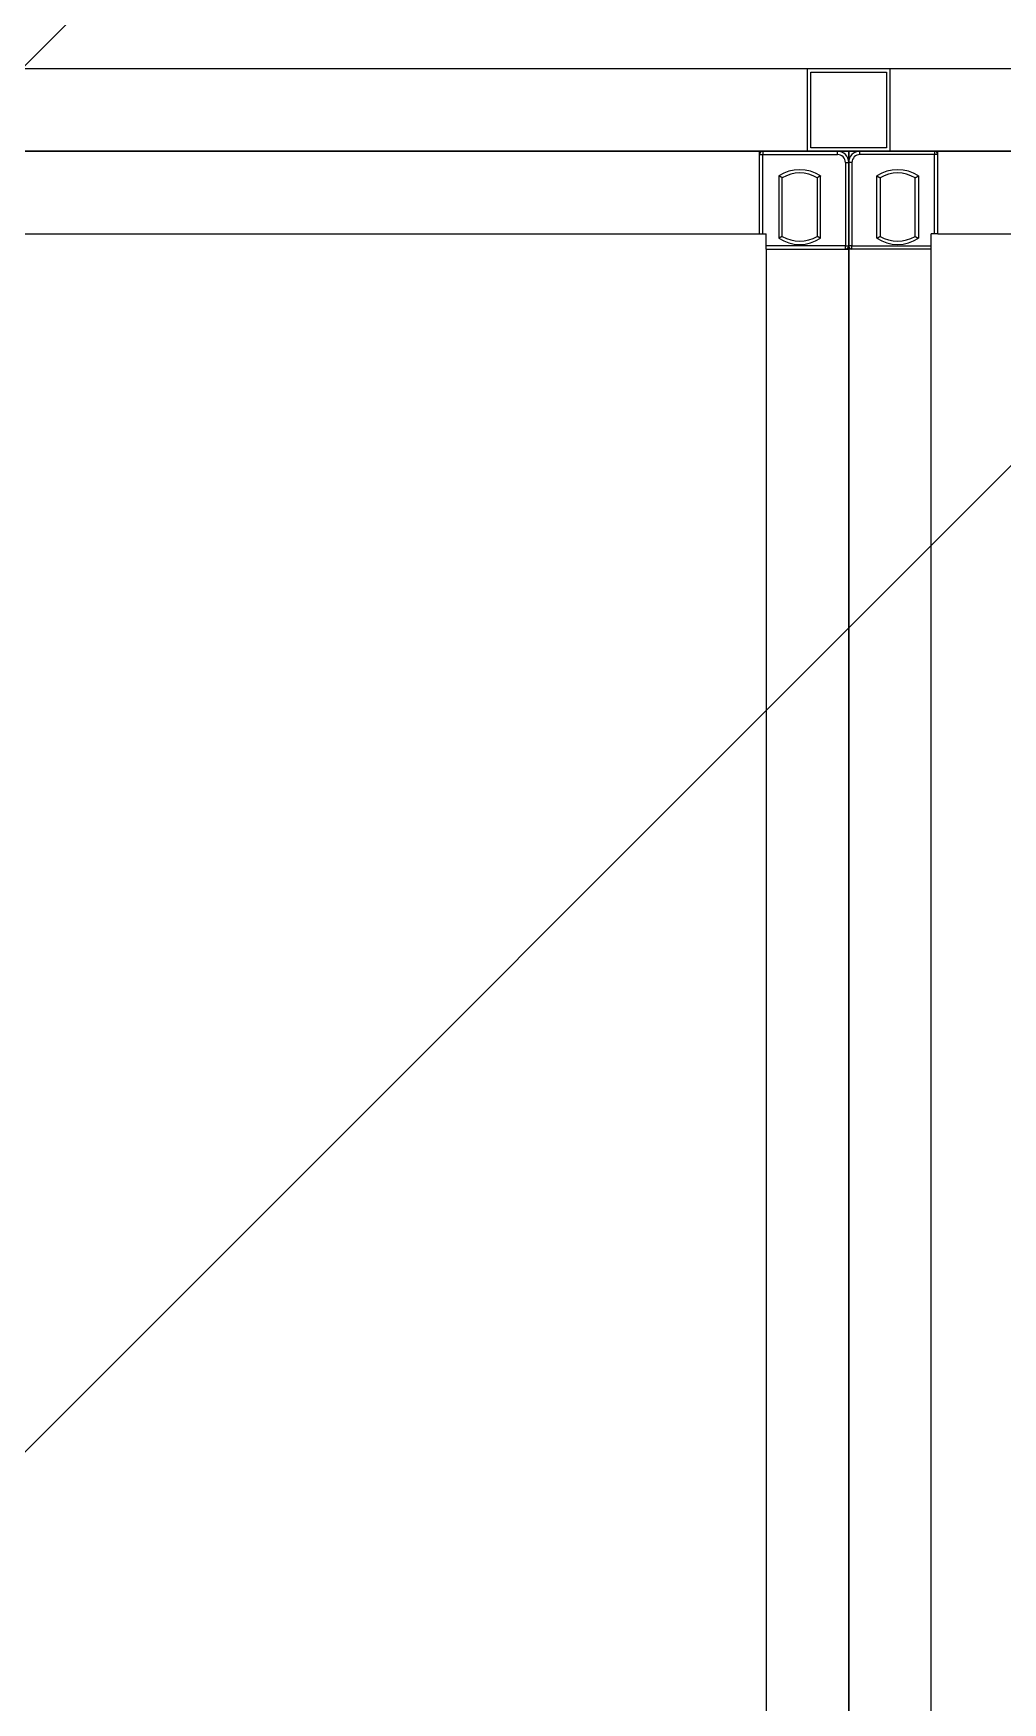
# Model space of a CAD drawing. Header units: millimetres. Extents: x 4080735 to 4152075, y -451436 to -400976.
# Drawn here: x 4146821.4 to 4146927.1, y -406676.6 to -406494.5 of the extents above; entities that cross this region are included whole.
import ezdxf

# ---------------------------------------------------------------- set-up
doc = ezdxf.new("R2010")
doc.units = ezdxf.units.MM
doc.header["$LTSCALE"] = 60
doc.layers.add('3', color=3, linetype='Continuous')

# ---------------------------------------------------------------- blocks, each defined once
blk = doc.blocks.new('KEY PLAN_NEW')
at = {"color": 253}
for p, q in [((-987.422, -1488.944), (-1280.302, -1488.944)), ((-1225.362, -1491.944), (-1225.362, -1488.944)), ((-1222.362, -1488.944), (-1225.362, -1488.944)), ((-1225.242, -1489.064), (-1222.482, -1489.064)), ((-1225.242, -1489.064), (-1222.482, -1489.064)), ((-1225.242, -1491.824), (-1225.242, -1489.064)), ((-1222.482, -1489.064), (-1222.482, -1491.824)), ((-1222.362, -1488.944), (-1222.362, -1491.944)), ((-1225.362, -1491.944), (-1222.362, -1491.944)), ((-1222.482, -1491.824), (-1225.242, -1491.824)), ((-1280.622, -1494.944), (-1227.102, -1494.944)), ((-1227.102, -1494.944), (-1226.862, -1494.944)), ((-1226.862, -1495.504), (-1226.862, -1494.944)), ((-1220.622, -1494.944), (-1220.862, -1494.944)), ((-1220.862, -1495.504), (-1220.862, -1494.944)), ((-1220.622, -1494.944), (-1167.102, -1494.944)), ((-1226.862, -1495.504), (-1226.862, -1608.384)), ((-1220.862, -1848.384), (-1220.862, -1495.504))]:
    blk.add_line(p, q, dxfattribs=at)
at = {"color": 253, "linetype": 'Continuous'}
for p, q in [((-1227.102, -1494.944), (-1227.102, -1491.944)), ((-1227.102, -1492.064), (-1226.982, -1492.064)), ((-1226.982, -1491.944), (-1226.982, -1492.064)), ((-1226.982, -1494.944), (-1226.982, -1492.064)), ((-1226.982, -1492.064), (-1224.272, -1492.064)), ((-1224.272, -1492.064), (-1224.272, -1491.944)), ((-1223.982, -1492.064), (-1223.982, -1492.064)), ((-1223.982, -1492.064), (-1223.982, -1492.064)), ((-1223.982, -1492.354), (-1223.862, -1492.354)), ((-1223.982, -1492.354), (-1223.982, -1495.384)), ((-1223.742, -1492.354), (-1223.862, -1492.354)), ((-1223.742, -1492.064), (-1223.742, -1492.064)), ((-1223.742, -1492.064), (-1223.742, -1492.064)), ((-1223.742, -1492.354), (-1223.742, -1495.384)), ((-1223.452, -1492.064), (-1223.452, -1491.944)), ((-1220.742, -1492.064), (-1223.452, -1492.064)), ((-1220.742, -1491.944), (-1220.742, -1492.064)), ((-1220.622, -1492.064), (-1220.742, -1492.064)), ((-1220.742, -1494.944), (-1220.742, -1492.064)), ((-1220.622, -1494.944), (-1220.622, -1491.944)), ((-1226.397, -1492.842), (-1226.397, -1495.105)), ((-1226.277, -1495.039), (-1226.277, -1492.909)), ((-1225.007, -1492.909), (-1225.007, -1495.039)), ((-1224.887, -1495.105), (-1224.887, -1492.842)), ((-1222.837, -1495.105), (-1222.837, -1492.842)), ((-1222.717, -1492.909), (-1222.717, -1495.039)), ((-1221.447, -1495.039), (-1221.447, -1492.909)), ((-1221.327, -1492.842), (-1221.327, -1495.105)), ((-1223.982, -1495.384), (-1226.862, -1495.384)), ((-1223.982, -1495.504), (-1223.982, -1495.384)), ((-1223.982, -1495.384), (-1223.862, -1495.384)), ((-1223.742, -1495.384), (-1223.862, -1495.384)), ((-1223.742, -1495.504), (-1223.742, -1495.384)), ((-1223.742, -1495.384), (-1220.862, -1495.384)), ((-1226.862, -1495.504), (-1223.862, -1495.504)), ((-1220.862, -1495.504), (-1223.862, -1495.504))]:
    blk.add_line(p, q, dxfattribs=at)
at = {"color": 253}
for points in [[(-1283.862, -1491.944), (-1283.862, -1431.944), (-983.862, -1431.944), (-983.862, -1491.944)], [(-1283.862, -1491.944), (-1223.862, -1491.944), (-1223.862, -1611.944), (-1283.862, -1611.944)], [(-1223.862, -1491.944), (-1163.862, -1491.944), (-1163.862, -1851.944), (-1223.862, -1851.944)]]:
    blk.add_lwpolyline(points, close=True, dxfattribs=at)
at = {"color": 253, "linetype": 'Continuous'}
for centre, radius, start, end in [((-1226.982, -1492.064), 0.12, 90, 180), ((-1224.272, -1492.354), 0.41, 0, 90), ((-1224.272, -1492.354), 0.29, 0, 90), ((-1223.452, -1492.354), 0.41, 90, 180), ((-1223.452, -1492.354), 0.29, 90, 180), ((-1220.742, -1492.064), 0.12, 0, 90), ((-1225.642, -1493.974), 1.36, 56.27916, 123.72084), ((-1225.642, -1493.974), 1.24, 59.1964, 120.8036), ((-1222.082, -1493.974), 1.36, 56.27916, 123.72084), ((-1222.082, -1493.974), 1.24, 59.1964, 120.8036), ((-1225.642, -1493.974), 1.36, 236.27916, 303.72084), ((-1225.642, -1493.974), 1.24, 239.1964, 300.8036), ((-1223.982, -1495.384), 0.12, 270, 0), ((-1223.742, -1495.384), 0.12, 180, 270), ((-1222.082, -1493.974), 1.36, 236.27916, 303.72084), ((-1222.082, -1493.974), 1.24, 239.1964, 300.8036)]:
    blk.add_arc(centre, radius, start, end, dxfattribs=at)
for points, knots in [([(-1226.277, -1492.909), (-1226.277, -1492.908, 46), (-1226.278, -1492.908, 46), (-1226.279, -1492.908, 46), (-1226.28, -1492.907, 46), (-1226.28, -1492.907, 46), (-1226.281, -1492.906, 46), (-1226.281, -1492.906, 46), (-1226.282, -1492.906, 46), (-1226.282, -1492.905, 46), (-1226.284, -1492.904, 46), (-1226.285, -1492.904, 46), (-1226.289, -1492.902, 46), (-1226.291, -1492.901, 46), (-1226.294, -1492.899, 46), (-1226.295, -1492.898, 46), (-1226.296, -1492.898, 46), (-1226.297, -1492.897, 46), (-1226.298, -1492.897, 46), (-1226.299, -1492.896, 46), (-1226.301, -1492.895, 46), (-1226.304, -1492.893, 46), (-1226.309, -1492.89, 46), (-1226.312, -1492.889, 46), (-1226.316, -1492.886, 46), (-1226.318, -1492.886, 46), (-1226.32, -1492.884, 46), (-1226.32, -1492.884, 46), (-1226.322, -1492.883, 46), (-1226.323, -1492.883, 46), (-1226.327, -1492.881, 46), (-1226.33, -1492.879, 46), (-1226.336, -1492.875, 46), (-1226.339, -1492.873, 46), (-1226.346, -1492.87, 46), (-1226.35, -1492.868, 46), (-1226.354, -1492.866, 46), (-1226.355, -1492.865, 46), (-1226.357, -1492.864, 46), (-1226.358, -1492.864, 46), (-1226.36, -1492.862, 46), (-1226.362, -1492.861, 46), (-1226.367, -1492.858, 46), (-1226.371, -1492.856, 46), (-1226.378, -1492.852, 46), (-1226.382, -1492.85, 46), (-1226.387, -1492.847, 46), (-1226.389, -1492.846, 46), (-1226.392, -1492.845, 46), (-1226.394, -1492.844, 46), (-1226.395, -1492.843, 46), (-1226.396, -1492.843, 46), (-1226.396, -1492.843, 46), (-1226.397, -1492.842, 46)], [0, 0, 0, 0, 0.06206, 0.12459, 0.12459, 0.155854, 0.155854, 0.171487, 0.171487, 0.187119, 0.187119, 0.249648, 0.249648, 0.312178, 0.312178, 0.343442, 0.343442, 0.359075, 0.359075, 0.374707, 0.374707, 0.437236, 0.437236, 0.499766, 0.499766, 0.53103, 0.53103, 0.546663, 0.546663, 0.562295, 0.562295, 0.624824, 0.624824, 0.687353, 0.687353, 0.749883, 0.749883, 0.765515, 0.765515, 0.781147, 0.781147, 0.812412, 0.812412, 0.874941, 0.874941, 0.937471, 0.937471, 0.968735, 0.968735, 0.984368, 0.992184, 0.992184, 1, 1, 1, 1]), ([(-1224.887, -1492.842), (-1224.887, -1492.843, 46), (-1224.888, -1492.843, 46), (-1224.889, -1492.843, 46), (-1224.89, -1492.844, 46), (-1224.891, -1492.845, 46), (-1224.894, -1492.846, 46), (-1224.896, -1492.847, 46), (-1224.902, -1492.85, 46), (-1224.905, -1492.852, 46), (-1224.913, -1492.856, 46), (-1224.916, -1492.858, 46), (-1224.922, -1492.861, 46), (-1224.923, -1492.862, 46), (-1224.926, -1492.864, 46), (-1224.927, -1492.864, 46), (-1224.929, -1492.865, 46), (-1224.93, -1492.866, 46), (-1224.934, -1492.868, 46), (-1224.937, -1492.87, 46), (-1224.944, -1492.873, 46), (-1224.947, -1492.875, 46), (-1224.954, -1492.879, 46), (-1224.957, -1492.881, 46), (-1224.961, -1492.883, 46), (-1224.962, -1492.883, 46), (-1224.963, -1492.884, 46), (-1224.964, -1492.884, 46), (-1224.966, -1492.886, 46), (-1224.967, -1492.886, 46), (-1224.972, -1492.889, 46), (-1224.974, -1492.89, 46), (-1224.98, -1492.893, 46), (-1224.982, -1492.895, 46), (-1224.985, -1492.896, 46), (-1224.986, -1492.897, 46), (-1224.987, -1492.897, 46), (-1224.987, -1492.898, 46), (-1224.989, -1492.898, 46), (-1224.99, -1492.899, 46), (-1224.993, -1492.901, 46), (-1224.995, -1492.902, 46), (-1224.998, -1492.904, 46), (-1225, -1492.904, 46), (-1225.001, -1492.905, 46), (-1225.002, -1492.906, 46), (-1225.002, -1492.906, 46), (-1225.002, -1492.906, 46), (-1225.003, -1492.907, 46), (-1225.004, -1492.907, 46), (-1225.005, -1492.908, 46), (-1225.006, -1492.908, 46), (-1225.007, -1492.908, 46), (-1225.007, -1492.909, 46)], [0, 0, 0, 0, 0.00782, 0.00782, 0.015639, 0.031279, 0.031279, 0.062557, 0.062557, 0.125114, 0.125114, 0.187671, 0.187671, 0.21895, 0.21895, 0.234589, 0.234589, 0.250228, 0.250228, 0.312785, 0.312785, 0.375342, 0.375342, 0.437899, 0.437899, 0.453538, 0.453538, 0.469178, 0.469178, 0.500456, 0.500456, 0.563013, 0.563013, 0.62557, 0.62557, 0.641209, 0.641209, 0.656849, 0.656849, 0.688127, 0.688127, 0.750684, 0.750684, 0.813241, 0.813241, 0.828881, 0.828881, 0.84452, 0.84452, 0.875798, 0.875798, 0.938355, 1, 1, 1, 1]), ([(-1222.837, -1492.842), (-1222.836, -1492.843, 46), (-1222.836, -1492.843, 46), (-1222.835, -1492.843, 46), (-1222.834, -1492.844, 46), (-1222.832, -1492.845, 46), (-1222.829, -1492.846, 46), (-1222.827, -1492.847, 46), (-1222.822, -1492.85, 46), (-1222.818, -1492.852, 46), (-1222.811, -1492.856, 46), (-1222.807, -1492.858, 46), (-1222.802, -1492.861, 46), (-1222.8, -1492.862, 46), (-1222.798, -1492.864, 46), (-1222.797, -1492.864, 46), (-1222.795, -1492.865, 46), (-1222.794, -1492.866, 46), (-1222.79, -1492.868, 46), (-1222.786, -1492.87, 46), (-1222.779, -1492.873, 46), (-1222.776, -1492.875, 46), (-1222.77, -1492.879, 46), (-1222.767, -1492.881, 46), (-1222.763, -1492.883, 46), (-1222.762, -1492.883, 46), (-1222.76, -1492.884, 46), (-1222.76, -1492.884, 46), (-1222.758, -1492.886, 46), (-1222.756, -1492.886, 46), (-1222.752, -1492.889, 46), (-1222.749, -1492.89, 46), (-1222.744, -1492.893, 46), (-1222.741, -1492.895, 46), (-1222.739, -1492.896, 46), (-1222.738, -1492.897, 46), (-1222.737, -1492.897, 46), (-1222.736, -1492.898, 46), (-1222.735, -1492.898, 46), (-1222.734, -1492.899, 46), (-1222.731, -1492.901, 46), (-1222.729, -1492.902, 46), (-1222.725, -1492.904, 46), (-1222.724, -1492.904, 46), (-1222.722, -1492.905, 46), (-1222.722, -1492.906, 46), (-1222.721, -1492.906, 46), (-1222.721, -1492.906, 46), (-1222.72, -1492.907, 46), (-1222.72, -1492.907, 46), (-1222.719, -1492.908, 46), (-1222.718, -1492.908, 46), (-1222.717, -1492.908, 46), (-1222.717, -1492.909, 46)], [0, 0, 0, 0, 0.00782, 0.00782, 0.015639, 0.031279, 0.031279, 0.062557, 0.062557, 0.125114, 0.125114, 0.187671, 0.187671, 0.21895, 0.21895, 0.234589, 0.234589, 0.250228, 0.250228, 0.312785, 0.312785, 0.375342, 0.375342, 0.437899, 0.437899, 0.453538, 0.453538, 0.469178, 0.469178, 0.500456, 0.500456, 0.563013, 0.563013, 0.62557, 0.62557, 0.641209, 0.641209, 0.656849, 0.656849, 0.688127, 0.688127, 0.750684, 0.750684, 0.813241, 0.813241, 0.828881, 0.828881, 0.84452, 0.84452, 0.875798, 0.875798, 0.938355, 1, 1, 1, 1]), ([(-1221.447, -1492.909), (-1221.447, -1492.908, 46), (-1221.446, -1492.908, 46), (-1221.445, -1492.908, 46), (-1221.444, -1492.907, 46), (-1221.443, -1492.907, 46), (-1221.442, -1492.906, 46), (-1221.442, -1492.906, 46), (-1221.442, -1492.906, 46), (-1221.441, -1492.905, 46), (-1221.44, -1492.904, 46), (-1221.438, -1492.904, 46), (-1221.435, -1492.902, 46), (-1221.433, -1492.901, 46), (-1221.43, -1492.899, 46), (-1221.429, -1492.898, 46), (-1221.427, -1492.898, 46), (-1221.427, -1492.897, 46), (-1221.426, -1492.897, 46), (-1221.425, -1492.896, 46), (-1221.422, -1492.895, 46), (-1221.42, -1492.893, 46), (-1221.414, -1492.89, 46), (-1221.412, -1492.889, 46), (-1221.407, -1492.886, 46), (-1221.406, -1492.886, 46), (-1221.404, -1492.884, 46), (-1221.403, -1492.884, 46), (-1221.402, -1492.883, 46), (-1221.401, -1492.883, 46), (-1221.397, -1492.881, 46), (-1221.394, -1492.879, 46), (-1221.387, -1492.875, 46), (-1221.384, -1492.873, 46), (-1221.377, -1492.87, 46), (-1221.374, -1492.868, 46), (-1221.37, -1492.866, 46), (-1221.369, -1492.865, 46), (-1221.367, -1492.864, 46), (-1221.366, -1492.864, 46), (-1221.363, -1492.862, 46), (-1221.362, -1492.861, 46), (-1221.356, -1492.858, 46), (-1221.353, -1492.856, 46), (-1221.345, -1492.852, 46), (-1221.342, -1492.85, 46), (-1221.336, -1492.847, 46), (-1221.334, -1492.846, 46), (-1221.331, -1492.845, 46), (-1221.33, -1492.844, 46), (-1221.329, -1492.843, 46), (-1221.328, -1492.843, 46), (-1221.327, -1492.843, 46), (-1221.327, -1492.842, 46)], [0, 0, 0, 0, 0.06206, 0.12459, 0.12459, 0.155854, 0.155854, 0.171487, 0.171487, 0.187119, 0.187119, 0.249648, 0.249648, 0.312178, 0.312178, 0.343442, 0.343442, 0.359075, 0.359075, 0.374707, 0.374707, 0.437236, 0.437236, 0.499766, 0.499766, 0.53103, 0.53103, 0.546663, 0.546663, 0.562295, 0.562295, 0.624824, 0.624824, 0.687353, 0.687353, 0.749883, 0.749883, 0.765515, 0.765515, 0.781147, 0.781147, 0.812412, 0.812412, 0.874941, 0.874941, 0.937471, 0.937471, 0.968735, 0.968735, 0.984368, 0.992184, 0.992184, 1, 1, 1, 1]), ([(-1226.277, -1495.039), (-1226.277, -1495.039, 46), (-1226.278, -1495.039, 46), (-1226.279, -1495.04, 46), (-1226.28, -1495.04, 46), (-1226.28, -1495.041, 46), (-1226.281, -1495.041, 46), (-1226.281, -1495.041, 46), (-1226.282, -1495.042, 46), (-1226.282, -1495.042, 46), (-1226.284, -1495.043, 46), (-1226.285, -1495.044, 46), (-1226.289, -1495.045, 46), (-1226.291, -1495.046, 46), (-1226.294, -1495.048, 46), (-1226.295, -1495.049, 46), (-1226.296, -1495.05, 46), (-1226.297, -1495.05, 46), (-1226.298, -1495.051, 46), (-1226.299, -1495.051, 46), (-1226.301, -1495.053, 46), (-1226.304, -1495.054, 46), (-1226.309, -1495.057, 46), (-1226.312, -1495.058, 46), (-1226.316, -1495.061, 46), (-1226.318, -1495.062, 46), (-1226.32, -1495.063, 46), (-1226.32, -1495.063, 46), (-1226.322, -1495.064, 46), (-1226.323, -1495.064, 46), (-1226.327, -1495.067, 46), (-1226.33, -1495.068, 46), (-1226.336, -1495.072, 46), (-1226.339, -1495.074, 46), (-1226.346, -1495.077, 46), (-1226.35, -1495.079, 46), (-1226.354, -1495.082, 46), (-1226.355, -1495.082, 46), (-1226.357, -1495.083, 46), (-1226.358, -1495.084, 46), (-1226.36, -1495.085, 46), (-1226.362, -1495.086, 46), (-1226.367, -1495.089, 46), (-1226.371, -1495.091, 46), (-1226.378, -1495.095, 46), (-1226.382, -1495.097, 46), (-1226.387, -1495.1, 46), (-1226.389, -1495.101, 46), (-1226.392, -1495.102, 46), (-1226.394, -1495.103, 46), (-1226.395, -1495.104, 46), (-1226.396, -1495.104, 46), (-1226.396, -1495.105, 46), (-1226.397, -1495.105, 46)], [0, 0, 0, 0, 0.06206, 0.12459, 0.12459, 0.155854, 0.155854, 0.171487, 0.171487, 0.187119, 0.187119, 0.249648, 0.249648, 0.312178, 0.312178, 0.343442, 0.343442, 0.359075, 0.359075, 0.374707, 0.374707, 0.437236, 0.437236, 0.499766, 0.499766, 0.53103, 0.53103, 0.546663, 0.546663, 0.562295, 0.562295, 0.624824, 0.624824, 0.687353, 0.687353, 0.749883, 0.749883, 0.765515, 0.765515, 0.781147, 0.781147, 0.812412, 0.812412, 0.874941, 0.874941, 0.937471, 0.937471, 0.968735, 0.968735, 0.984368, 0.992184, 0.992184, 1, 1, 1, 1]), ([(-1224.887, -1495.105), (-1224.887, -1495.105, 46), (-1224.888, -1495.104, 46), (-1224.889, -1495.104, 46), (-1224.89, -1495.103, 46), (-1224.891, -1495.102, 46), (-1224.894, -1495.101, 46), (-1224.896, -1495.1, 46), (-1224.902, -1495.097, 46), (-1224.905, -1495.095, 46), (-1224.913, -1495.091, 46), (-1224.916, -1495.089, 46), (-1224.922, -1495.086, 46), (-1224.923, -1495.085, 46), (-1224.926, -1495.084, 46), (-1224.927, -1495.083, 46), (-1224.929, -1495.082, 46), (-1224.93, -1495.082, 46), (-1224.934, -1495.079, 46), (-1224.937, -1495.077, 46), (-1224.944, -1495.074, 46), (-1224.947, -1495.072, 46), (-1224.954, -1495.068, 46), (-1224.957, -1495.067, 46), (-1224.961, -1495.064, 46), (-1224.962, -1495.064, 46), (-1224.963, -1495.063, 46), (-1224.964, -1495.063, 46), (-1224.966, -1495.062, 46), (-1224.967, -1495.061, 46), (-1224.972, -1495.058, 46), (-1224.974, -1495.057, 46), (-1224.98, -1495.054, 46), (-1224.982, -1495.053, 46), (-1224.985, -1495.051, 46), (-1224.986, -1495.051, 46), (-1224.987, -1495.05, 46), (-1224.987, -1495.05, 46), (-1224.989, -1495.049, 46), (-1224.99, -1495.048, 46), (-1224.993, -1495.046, 46), (-1224.995, -1495.045, 46), (-1224.998, -1495.044, 46), (-1225, -1495.043, 46), (-1225.001, -1495.042, 46), (-1225.002, -1495.042, 46), (-1225.002, -1495.041, 46), (-1225.002, -1495.041, 46), (-1225.003, -1495.041, 46), (-1225.004, -1495.04, 46), (-1225.005, -1495.04, 46), (-1225.006, -1495.039, 46), (-1225.007, -1495.039, 46), (-1225.007, -1495.039, 46)], [0, 0, 0, 0, 0.00782, 0.00782, 0.015639, 0.031279, 0.031279, 0.062557, 0.062557, 0.125114, 0.125114, 0.187671, 0.187671, 0.21895, 0.21895, 0.234589, 0.234589, 0.250228, 0.250228, 0.312785, 0.312785, 0.375342, 0.375342, 0.437899, 0.437899, 0.453538, 0.453538, 0.469178, 0.469178, 0.500456, 0.500456, 0.563013, 0.563013, 0.62557, 0.62557, 0.641209, 0.641209, 0.656849, 0.656849, 0.688127, 0.688127, 0.750684, 0.750684, 0.813241, 0.813241, 0.828881, 0.828881, 0.84452, 0.84452, 0.875798, 0.875798, 0.938355, 1, 1, 1, 1]), ([(-1222.837, -1495.105), (-1222.836, -1495.105, 46), (-1222.836, -1495.104, 46), (-1222.835, -1495.104, 46), (-1222.834, -1495.103, 46), (-1222.832, -1495.102, 46), (-1222.829, -1495.101, 46), (-1222.827, -1495.1, 46), (-1222.822, -1495.097, 46), (-1222.818, -1495.095, 46), (-1222.811, -1495.091, 46), (-1222.807, -1495.089, 46), (-1222.802, -1495.086, 46), (-1222.8, -1495.085, 46), (-1222.798, -1495.084, 46), (-1222.797, -1495.083, 46), (-1222.795, -1495.082, 46), (-1222.794, -1495.082, 46), (-1222.79, -1495.079, 46), (-1222.786, -1495.077, 46), (-1222.779, -1495.074, 46), (-1222.776, -1495.072, 46), (-1222.77, -1495.068, 46), (-1222.767, -1495.067, 46), (-1222.763, -1495.064, 46), (-1222.762, -1495.064, 46), (-1222.76, -1495.063, 46), (-1222.76, -1495.063, 46), (-1222.758, -1495.062, 46), (-1222.756, -1495.061, 46), (-1222.752, -1495.058, 46), (-1222.749, -1495.057, 46), (-1222.744, -1495.054, 46), (-1222.741, -1495.053, 46), (-1222.739, -1495.051, 46), (-1222.738, -1495.051, 46), (-1222.737, -1495.05, 46), (-1222.736, -1495.05, 46), (-1222.735, -1495.049, 46), (-1222.734, -1495.048, 46), (-1222.731, -1495.046, 46), (-1222.729, -1495.045, 46), (-1222.725, -1495.044, 46), (-1222.724, -1495.043, 46), (-1222.722, -1495.042, 46), (-1222.722, -1495.042, 46), (-1222.721, -1495.041, 46), (-1222.721, -1495.041, 46), (-1222.72, -1495.041, 46), (-1222.72, -1495.04, 46), (-1222.719, -1495.04, 46), (-1222.718, -1495.039, 46), (-1222.717, -1495.039, 46), (-1222.717, -1495.039, 46)], [0, 0, 0, 0, 0.00782, 0.00782, 0.015639, 0.031279, 0.031279, 0.062557, 0.062557, 0.125114, 0.125114, 0.187671, 0.187671, 0.21895, 0.21895, 0.234589, 0.234589, 0.250228, 0.250228, 0.312785, 0.312785, 0.375342, 0.375342, 0.437899, 0.437899, 0.453538, 0.453538, 0.469178, 0.469178, 0.500456, 0.500456, 0.563013, 0.563013, 0.62557, 0.62557, 0.641209, 0.641209, 0.656849, 0.656849, 0.688127, 0.688127, 0.750684, 0.750684, 0.813241, 0.813241, 0.828881, 0.828881, 0.84452, 0.84452, 0.875798, 0.875798, 0.938355, 1, 1, 1, 1]), ([(-1221.447, -1495.039), (-1221.447, -1495.039, 46), (-1221.446, -1495.039, 46), (-1221.445, -1495.04, 46), (-1221.444, -1495.04, 46), (-1221.443, -1495.041, 46), (-1221.442, -1495.041, 46), (-1221.442, -1495.041, 46), (-1221.442, -1495.042, 46), (-1221.441, -1495.042, 46), (-1221.44, -1495.043, 46), (-1221.438, -1495.044, 46), (-1221.435, -1495.045, 46), (-1221.433, -1495.046, 46), (-1221.43, -1495.048, 46), (-1221.429, -1495.049, 46), (-1221.427, -1495.05, 46), (-1221.427, -1495.05, 46), (-1221.426, -1495.051, 46), (-1221.425, -1495.051, 46), (-1221.422, -1495.053, 46), (-1221.42, -1495.054, 46), (-1221.414, -1495.057, 46), (-1221.412, -1495.058, 46), (-1221.407, -1495.061, 46), (-1221.406, -1495.062, 46), (-1221.404, -1495.063, 46), (-1221.403, -1495.063, 46), (-1221.402, -1495.064, 46), (-1221.401, -1495.064, 46), (-1221.397, -1495.067, 46), (-1221.394, -1495.068, 46), (-1221.387, -1495.072, 46), (-1221.384, -1495.074, 46), (-1221.377, -1495.077, 46), (-1221.374, -1495.079, 46), (-1221.37, -1495.082, 46), (-1221.369, -1495.082, 46), (-1221.367, -1495.083, 46), (-1221.366, -1495.084, 46), (-1221.363, -1495.085, 46), (-1221.362, -1495.086, 46), (-1221.356, -1495.089, 46), (-1221.353, -1495.091, 46), (-1221.345, -1495.095, 46), (-1221.342, -1495.097, 46), (-1221.336, -1495.1, 46), (-1221.334, -1495.101, 46), (-1221.331, -1495.102, 46), (-1221.33, -1495.103, 46), (-1221.329, -1495.104, 46), (-1221.328, -1495.104, 46), (-1221.327, -1495.105, 46), (-1221.327, -1495.105, 46)], [0, 0, 0, 0, 0.06206, 0.12459, 0.12459, 0.155854, 0.155854, 0.171487, 0.171487, 0.187119, 0.187119, 0.249648, 0.249648, 0.312178, 0.312178, 0.343442, 0.343442, 0.359075, 0.359075, 0.374707, 0.374707, 0.437236, 0.437236, 0.499766, 0.499766, 0.53103, 0.53103, 0.546663, 0.546663, 0.562295, 0.562295, 0.624824, 0.624824, 0.687353, 0.687353, 0.749883, 0.749883, 0.765515, 0.765515, 0.781147, 0.781147, 0.812412, 0.812412, 0.874941, 0.874941, 0.937471, 0.937471, 0.968735, 0.968735, 0.984368, 0.992184, 0.992184, 1, 1, 1, 1])]:
    blk.add_open_spline(points, degree=3, knots=knots, dxfattribs=at)

msp = doc.modelspace()

# ---------------------------------------------------------------- hatches: boundary and pattern name
at = {"layer": '3'}
h = msp.add_hatch(dxfattribs=at)
h.set_pattern_fill('ANSI31', color=256, scale=855.36)
h.set_pattern_definition([(45, (-65702.36, -13536.25), (-75.603857, 75.603857), [])])
h.paths.add_polyline_path([(4145910.29, -405867.36), (4146090.29, -405867.36), (4146090.29, -405507.36), (4146630.29, -405507.36), (4146630.29, -405327.36), (4147730.29, -405327.36), (4147730.29, -405449.76), (4148570.65, -405449.76), (4148570.65, -406047.36), (4148630.29, -406047.36), (4148630.29, -407507.36), (4147379.29, -407507.36), (4147379.29, -407511.86), (4147370.29, -407511.86), (4147370.29, -407687.36), (4146810.29, -407687.36), (4146810.29, -407327.36), (4146450.29, -407327.36), (4146450.29, -406967.36), (4146090.29, -406967.36), (4146090.29, -406607.36), (4145550.29, -406607.36), (4145550.29, -406227.36), (4145910.29, -406227.36)])

# ---------------------------------------------------------------- block references
at = {"xscale": 3, "yscale": 3, "zscale": 3}
msp.add_blockref('KEY PLAN_NEW', (4150581.88, -402031.53), dxfattribs=at)

doc.saveas('drawing.dxf')
